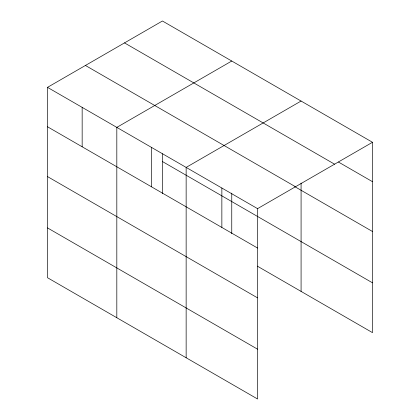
<?xml version="1.0" encoding="UTF-8"?>
<svg xmlns="http://www.w3.org/2000/svg" width="420" height="420" viewBox="0 0 420 420"><rect width="100%" height="100%" fill="white"/><g stroke="black" fill="none" stroke-linecap="round" stroke-linejoin="round"><path stroke-width="0.63" d="M47.497 87.36L257.565 208.646L257.565 399L47.497 277.715L47.497 87.36L162.435 21L372.503 142.285L372.503 332.64L257.329 266.144M231.756 61.026L116.818 127.381L116.818 317.741M301.082 101.047L186.144 167.407L186.144 357.761M257.565 208.646L372.503 142.285M338.494 162.062L372.503 181.697M124.504 42.898L334.577 164.183M85.423 65.462L295.496 186.743M294.83 186.664L372.503 231.509M162.435 161.548L372.503 282.828M47.497 126.772L257.565 248.057M47.497 176.584L257.565 297.869M47.497 227.903L257.565 349.188M301.082 183.062L301.082 291.406M231.756 193.127L231.756 233.683M221.855 188.024L221.855 227.435M162.435 153.752L162.435 193.662M151.478 147.394L151.478 186.805M82.157 107.373L82.157 146.785"/></g></svg>
